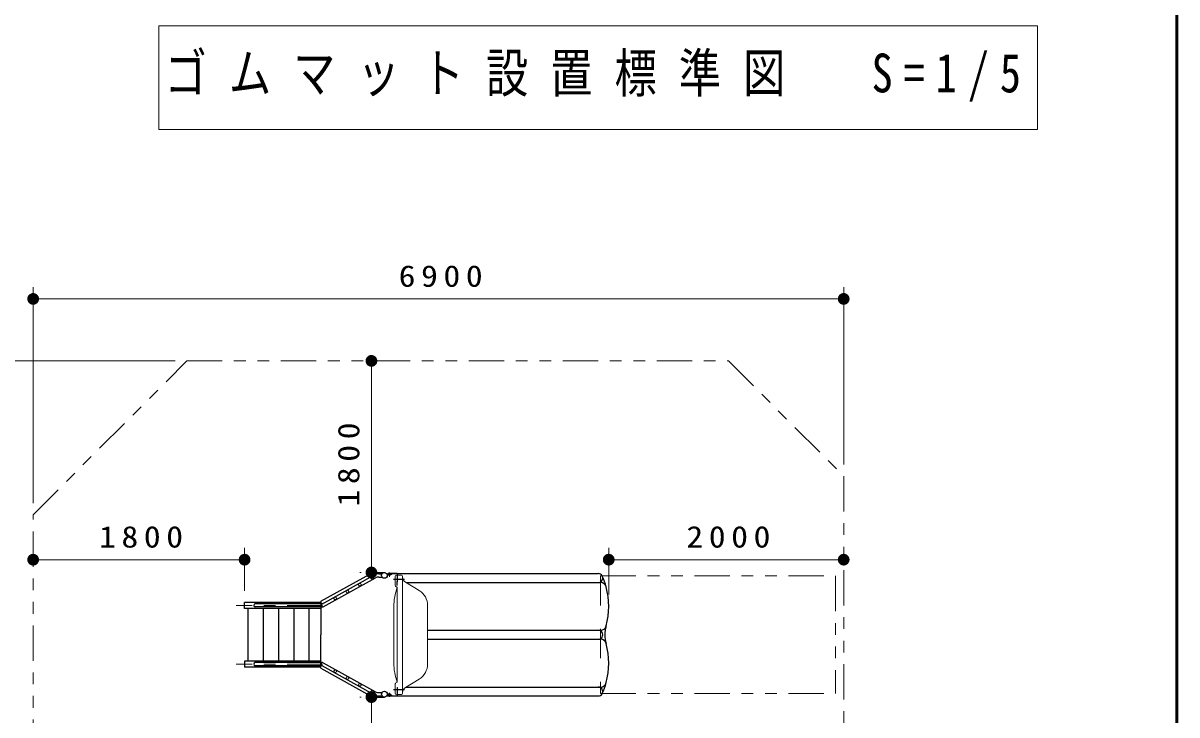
# Model space of a CAD drawing. Units: millimetres on the paper, with parts at other scales. Extents: x -365 to 0, y 0 to 257.
# Drawn here: x -98.2 to 0, y 42.7 to 101.6 of the extents above; entities that cross this region are included whole.
import ezdxf

# ---------------------------------------------------------------- set-up
doc = ezdxf.new("R2010")
doc.units = ezdxf.units.MM
for name, pattern in [('USER1', [4.5, 2.5, -2]), ('USER2', [6, 3, -1, 1, -1]), ('USER3', [8, 3, -1, 1, -1, 1, -1])]:
    doc.linetypes.add(name, pattern=pattern)
doc.layers.add('LY_1', color=7, linetype='Continuous', lineweight=13)
doc.styles.add('ＭＳ ゴシック', font='')
doc.styles.get('ＭＳ ゴシック').set_extended_font_data('MS Gothic')

# ---------------------------------------------------------------- blocks, each defined once
blk = doc.blocks.new('filled_dot')
at = {"color": 0, "linetype": 'Continuous', "lineweight": -2, "const_width": 1.25}
blk.add_lwpolyline([(-0.625, 0, 1), (0.625, 0, 1)], format="xyb", close=True, dxfattribs=at)

msp = doc.modelspace()

# ---------------------------------------------------------------- linework, layer by layer
at = {"layer": 'LY_1', "lineweight": 50}
msp.add_line((0, 0), (0, 257), dxfattribs=at)
at = {"layer": 'LY_1'}
for p, q in [((-86.664, 101.338), (-86.664, 92.538)), ((-11.864, 101.338), (-86.664, 101.338)), ((-11.864, 92.538), (-11.864, 101.338)), ((-86.664, 92.538), (-11.864, 92.538)), ((-97.371, 60.753), (-97.371, 79.121)), ((-28.37, 64.042), (-28.37, 79.121)), ((-97.371, 78.121), (-28.37, 78.121)), ((-85.276, 72.847), (-104.219, 72.847)), ((-68.573, 72.847), (-68.573, 54.847)), ((-79.371, 53.297), (-79.371, 56.936)), ((-48.371, 52.961), (-48.371, 56.936)), ((-97.371, 55.936), (-79.371, 55.936)), ((-48.371, 55.936), (-28.37, 55.936)), ((-69.454, 54.847), (-69.573, 54.847)), ((-66.541, 54.527), (-66.541, 53.734)), ((-66.441, 54.627), (-66.021, 54.627)), ((-65.921, 54.527), (-65.921, 44.567)), ((-64.504, 53.311), (-65.683, 54.037)), ((-66.484, 53.644), (-66.427, 53.616)), ((-66.371, 53.526), (-66.371, 45.569)), ((-66.663, 47.149), (-66.663, 51.946)), ((-63.791, 52.034), (-63.791, 47.06)), ((-66.541, 45.361), (-66.541, 44.567)), ((-66.484, 45.451), (-66.427, 45.479)), ((-64.504, 45.783), (-65.683, 45.057)), ((-69.454, 44.247), (-69.573, 44.247)), ((-68.573, 26.247), (-68.573, 44.247)), ((-66.441, 44.467), (-66.021, 44.467))]:
    msp.add_line(p, q, dxfattribs=at)
at = {"layer": 'LY_1', "lineweight": 25}
for p, q in [((-72.871, 52.397), (-68.454, 54.847)), ((-72.803, 52.165), (-68.362, 54.628)), ((-72.669, 51.928), (-68.23, 54.39)), ((-68.454, 54.847), (-67.471, 54.847)), ((-67.956, 54.733), (-67.672, 54.733)), ((-67.956, 54.461), (-67.672, 54.461)), ((-67.271, 54.735), (-66.846, 54.735)), ((-67.246, 54.69), (-66.846, 54.69)), ((-67.144, 54.61), (-67.144, 54.69)), ((-66.948, 54.61), (-67.144, 54.61)), ((-67.096, 54.61), (-67.096, 54.69)), ((-66.996, 54.61), (-66.996, 54.69)), ((-66.948, 54.61), (-66.948, 54.69)), ((-66.846, 54.735), (-66.846, 54.69)), ((-66.371, 54.755), (-49.261, 54.755)), ((-66.371, 53.741), (-66.371, 54.08)), ((-65.61, 53.993), (-49.081, 53.993)), ((-72.871, 52.297), (-79.371, 52.297)), ((-79.371, 51.797), (-79.371, 52.297)), ((-72.735, 52.183), (-78.459, 52.183)), ((-72.871, 52.397), (-72.871, 49.547)), ((-72.871, 51.797), (-79.371, 51.797)), ((-79.063, 47.297), (-79.063, 51.797)), ((-72.735, 51.911), (-78.459, 51.911)), ((-77.763, 47.297), (-77.763, 51.797)), ((-76.463, 47.297), (-76.463, 51.797)), ((-75.163, 47.297), (-75.163, 51.797)), ((-73.863, 47.297), (-73.863, 51.797)), ((-72.871, 46.697), (-72.871, 49.547)), ((-63.791, 49.929), (-49.081, 49.929)), ((-63.791, 49.167), (-49.081, 49.167)), ((-79.371, 47.297), (-79.371, 46.797)), ((-72.871, 47.297), (-79.371, 47.297)), ((-72.735, 47.183), (-78.459, 47.183)), ((-72.669, 47.166), (-68.23, 44.704)), ((-72.871, 46.797), (-79.371, 46.797)), ((-72.735, 46.911), (-78.459, 46.911)), ((-72.871, 46.697), (-68.454, 44.247)), ((-72.803, 46.929), (-68.362, 44.466)), ((-68.454, 44.247), (-67.471, 44.247)), ((-67.956, 44.633), (-67.672, 44.633)), ((-67.956, 44.361), (-67.672, 44.361)), ((-67.271, 44.359), (-66.846, 44.359)), ((-67.246, 44.404), (-66.846, 44.404)), ((-66.948, 44.484), (-67.144, 44.484)), ((-67.144, 44.484), (-67.144, 44.404)), ((-67.096, 44.484), (-67.096, 44.404)), ((-66.996, 44.484), (-66.996, 44.404)), ((-66.948, 44.484), (-66.948, 44.404)), ((-66.846, 44.359), (-66.846, 44.404)), ((-66.371, 44.341), (-49.261, 44.341)), ((-65.609, 45.103), (-49.081, 45.103))]:
    msp.add_line(p, q, dxfattribs=at)
at = {"layer": 'LY_1', "linetype": 'USER3'}
for p, q in [((-67.151, 54.78), (-67.151, 54.735)), ((-67.151, 54.78), (-66.421, 54.78)), ((-67.151, 54.735), (-66.418, 54.735)), ((-67.046, 54.838), (-67.046, 54.482)), ((-66.396, 54.713), (-66.396, 54.039)), ((-66.351, 54.039), (-66.396, 54.039)), ((-66.351, 54.713), (-66.351, 54.039)), ((-49.062, 54.548), (-29.062, 54.548)), ((-29.062, 54.548), (-29.062, 44.548)), ((-67.151, 44.314), (-67.151, 44.359)), ((-67.151, 44.359), (-66.418, 44.359)), ((-67.151, 44.314), (-66.421, 44.314)), ((-67.046, 44.256), (-67.046, 44.612)), ((-66.396, 44.382), (-66.396, 45.055)), ((-66.351, 45.055), (-66.396, 45.055)), ((-66.351, 44.382), (-66.351, 45.055)), ((-49.062, 44.548), (-29.062, 44.548))]:
    msp.add_line(p, q, dxfattribs=at)
at = {"layer": 'LY_1', "linetype": 'USER2', "lineweight": 25}
for p, q in [((-65.746, 54.242), (-66.682, 54.242)), ((-65.746, 44.852), (-66.682, 44.852))]:
    msp.add_line(p, q, dxfattribs=at)
at = {"layer": 'LY_1', "linetype": 'USER1'}
for p, q in [((-66.391, 54.627), (-66.391, 54.042)), ((-66.351, 54.042), (-66.391, 54.042)), ((-66.351, 54.627), (-66.351, 54.042)), ((-49.062, 54.548), (-49.062, 44.548)), ((-72.894, 47.297), (-72.894, 51.797)), ((-72.871, 47.297), (-72.871, 51.797)), ((-66.391, 44.468), (-66.391, 45.053)), ((-66.351, 45.053), (-66.391, 45.053)), ((-66.351, 44.468), (-66.351, 45.053))]:
    msp.add_line(p, q, dxfattribs=at)
at = {"layer": 'LY_1', "linetype": 'USER2'}
for p, q in [((-72.735, 52.047), (-80.088, 52.047)), ((-72.735, 47.047), (-80.088, 47.047))]:
    msp.add_line(p, q, dxfattribs=at)
at = {"layer": 'LY_1', "linetype": 'USER3'}
msp.add_lwpolyline([(-84.276, 26.247), (-97.371, 39.341), (-97.371, 59.753), (-84.276, 72.847), (-38.176, 72.847), (-28.37, 63.042), (-28.37, 36.054), (-38.177, 26.247)], close=True, dxfattribs=at)
at = {"layer": 'LY_1', "linetype": 'USER1'}
for centre in [(-68.511, 54.39), (-70.612, 53.225), (-69.56, 53.808), (-71.659, 52.644), (-71.659, 46.451), (-70.612, 45.87), (-69.56, 45.286), (-68.511, 44.704)]:
    msp.add_circle(centre, 0.108, dxfattribs=at)
at = {"layer": 'LY_1', "lineweight": 25}
for centre in [(-67.471, 54.597), (-67.471, 44.497)]:
    msp.add_circle(centre, 0.243, dxfattribs=at)
for centre, radius, start, end in [((-67.956, 53.897), 0.836, 90, 119.01753), ((-67.956, 53.897), 0.564, 90, 119.01753), ((-49.261, 54.374), 0.381, 269.99995, 90.00005), ((-54.721, 51.961), 6.35, 15.12167, 23.91602), ((-49.081, 53.485), 0.508, 15.12167, 90), ((-54.721, 51.961), 6.35, 344.87834, 15.12167), ((-78.459, 52.047), 0.136, 90, 270), ((-72.735, 52.047), 0.136, 120, 299.01753), ((-49.081, 50.437), 0.508, 270, 344.87834), ((-46.164, 49.548), 2.54, 162.67291, 197.32708), ((-49.261, 49.548), 0.381, 269.99995, 90.00005), ((-49.081, 48.659), 0.508, 15.12167, 90), ((-54.721, 47.135), 6.35, 344.87833, 15.12167), ((-78.459, 47.047), 0.136, 90, 270), ((-72.735, 47.047), 0.136, 60.98247, 240), ((-49.081, 45.611), 0.508, 270, 344.87833), ((-54.721, 47.135), 6.35, 336.08398, 344.87833), ((-67.956, 45.197), 0.836, 240.98247, 270), ((-67.956, 45.197), 0.564, 240.98247, 270), ((-49.261, 44.722), 0.381, 269.99995, 90.00005)]:
    msp.add_arc(centre, radius, start, end, dxfattribs=at)
at = {"layer": 'LY_1'}
for centre, radius, start, end in [((-66.441, 54.527), 0.1, 90, 180), ((-66.021, 54.527), 0.1, 0, 90), ((-65.421, 54.463), 0.5, 180, 238.376), ((-61.685, 51.946), 4.978, 160.82546, 180), ((-66.441, 53.734), 0.1, 180, 243.97842), ((-66.471, 53.526), 0.1, 0, 63.97842), ((-65.291, 52.034), 1.5, 0, 58.376), ((-61.685, 47.149), 4.978, 180, 199.17454), ((-65.291, 47.06), 1.5, 301.624, 0), ((-66.441, 45.361), 0.1, 116.02158, 180), ((-66.471, 45.569), 0.1, 296.02158, 0), ((-66.441, 44.567), 0.1, 180, 270), ((-66.021, 44.567), 0.1, 270, 0), ((-65.421, 44.632), 0.5, 121.624, 180)]:
    msp.add_arc(centre, radius, start, end, dxfattribs=at)
at = {"layer": 'LY_1', "linetype": 'USER3'}
for centre, radius, start, end in [((-66.418, 54.713), 0.0675, 0, 90), ((-66.418, 54.713), 0.0225, 0, 90), ((-66.418, 44.382), 0.0675, 270, 0), ((-66.418, 44.382), 0.0225, 270, 0)]:
    msp.add_arc(centre, radius, start, end, dxfattribs=at)

# ---------------------------------------------------------------- block references
at = {"layer": 'LY_1', "xscale": 0.4, "yscale": 0.4}
for p in [(-97.371, 78.121), (-97.371, 55.936), (-48.371, 55.936)]:
    msp.add_blockref('filled_dot', p, dxfattribs=at)
for p, rotation in [((-28.37, 78.121), 180), ((-68.573, 72.847), 270), ((-79.371, 55.936), 180), ((-28.37, 55.936), 180), ((-68.573, 54.847), 90), ((-68.573, 44.247), 270)]:
    msp.add_blockref('filled_dot', p, dxfattribs=dict(at, rotation=rotation))

# ---------------------------------------------------------------- texts
at = {"layer": 'LY_1', "style": 'ＭＳ ゴシック'}
for s, insert, char_height, attachment_point in [('\\T1.52;\\W0.8;ゴムマット設置標準図\u3000S=1/5', (-49.264, 96.938), 3.299, 5), ('\\T1.33;\\W1.15;6900', (-62.443, 79.121), 1.833, 8), ('\\T1.33;\\W1.15;1800', (-87.95, 56.936), 1.833, 8), ('\\T1.33;\\W1.15;2000', (-37.947, 56.936), 1.833, 8)]:
    msp.add_mtext(s, dxfattribs=dict(at, insert=insert, char_height=char_height, attachment_point=attachment_point))
at = {"layer": 'LY_1', "insert": (-69.573, 64.268), "char_height": 1.833, "attachment_point": 8, "rotation": 90, "style": 'ＭＳ ゴシック'}
msp.add_mtext('\\T1.33;\\W1.15;1800', dxfattribs=at)

doc.saveas('drawing.dxf')
